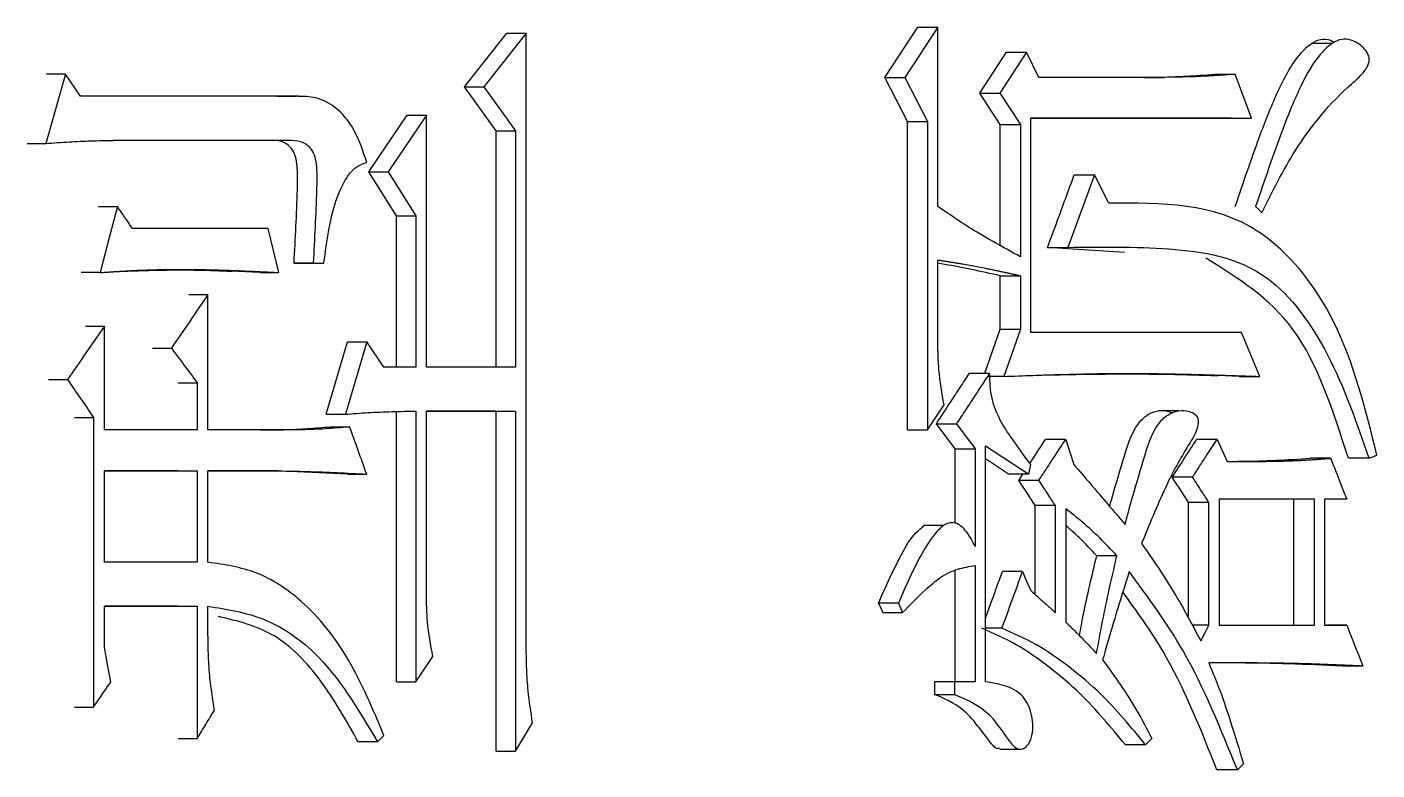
# Model space of a CAD drawing. Header units: millimetres. Extents: x 2371 to 4515, y 843 to 2359.
# Drawn here: x 3275.373 to 3280.012, y 1074.92 to 1077.473 of the extents above; entities that cross this region are included whole.
import ezdxf

# ---------------------------------------------------------------- set-up
doc = ezdxf.new("R2010")
doc.units = ezdxf.units.MM

msp = doc.modelspace()

# ---------------------------------------------------------------- linework, layer by layer
at = {"color": 7, "linetype": 'Continuous', "lineweight": 25}
for p, q in [((3276.8764, 1077.2675), (3277.0219, 1077.4513)), ((3277.0888, 1077.4513), (3276.9431, 1077.2675)), ((3277.0219, 1077.4513), (3277.0888, 1077.4513)), ((3277.0888, 1075.342), (3277.0888, 1077.4513)), ((3278.3209, 1077.2999), (3278.4346, 1077.473)), ((3278.5034, 1077.473), (3278.3895, 1077.2999)), ((3278.4346, 1077.473), (3278.5034, 1077.473)), ((3278.5034, 1076.8564), (3278.5034, 1077.473)), ((3279.8584, 1077.4164), (3279.7871, 1077.4163)), ((3278.6473, 1077.2458), (3278.7392, 1077.3865)), ((3278.8084, 1077.3865), (3278.7163, 1077.2458)), ((3278.7392, 1077.3865), (3278.8084, 1077.3865)), ((3278.8508, 1077.2999), (3278.8084, 1077.3865)), ((3275.505, 1077.3107), (3275.4379, 1077.0727)), ((3275.505, 1077.3107), (3275.4403, 1077.3107)), ((3275.5572, 1077.235), (3275.505, 1077.3107)), ((3279.4554, 1077.3107), (3279.5255, 1077.3107)), ((3279.5814, 1077.1593), (3279.5255, 1077.3107)), ((3276.8764, 1077.2675), (3276.9431, 1077.2675)), ((3276.9856, 1077.116), (3276.8764, 1077.2675)), ((3276.9431, 1077.2675), (3277.0524, 1077.116)), ((3278.3209, 1077.2999), (3278.3895, 1077.2999)), ((3278.3991, 1077.1485), (3278.3209, 1077.2999)), ((3278.3895, 1077.2999), (3278.4678, 1077.1485)), ((3279.2805, 1077.2999), (3278.8508, 1077.2999)), ((3279.2107, 1077.2999), (3279.2805, 1077.2999)), ((3276.298, 1077.235), (3275.5572, 1077.235)), ((3276.2321, 1077.235), (3276.298, 1077.235)), ((3276.3335, 1077.2344), (3276.3044, 1077.2344)), ((3278.6473, 1077.2458), (3278.7163, 1077.2458)), ((3278.718, 1077.1377), (3278.6473, 1077.2458)), ((3278.7163, 1077.2458), (3278.7871, 1077.1377)), ((3276.5477, 1076.9754), (3276.6794, 1077.1701)), ((3276.7459, 1077.1701), (3276.614, 1076.9754)), ((3276.6794, 1077.1701), (3276.7459, 1077.1701)), ((3276.7459, 1076.3047), (3276.7459, 1077.1701)), ((3278.3991, 1077.1485), (3278.4678, 1077.1485)), ((3278.3991, 1076.0884), (3278.3991, 1077.1485)), ((3278.718, 1077.1377), (3278.7871, 1077.1377)), ((3278.718, 1076.7219), (3278.718, 1077.1377)), ((3278.7871, 1077.1377), (3278.7871, 1076.6833)), ((3278.8225, 1077.1593), (3279.5814, 1077.1593)), ((3278.8225, 1076.4237), (3278.8225, 1077.1593)), ((3279.5112, 1077.1593), (3278.8225, 1077.1593)), ((3279.5112, 1077.1593), (3279.5814, 1077.1593)), ((3275.6688, 1077.0835), (3276.2833, 1077.0836)), ((3276.2174, 1077.0836), (3275.6688, 1077.0835)), ((3276.2175, 1077.0836), (3276.2834, 1077.0836)), ((3276.9856, 1077.116), (3277.0524, 1077.116)), ((3276.9856, 1076.3047), (3276.9856, 1077.116)), ((3277.0524, 1077.116), (3277.0524, 1076.3047)), ((3275.3733, 1077.0727), (3275.4379, 1077.0727)), ((3276.5477, 1076.9754), (3276.614, 1076.9754)), ((3276.6429, 1076.8239), (3276.5477, 1076.9754)), ((3276.614, 1076.9754), (3276.7093, 1076.8239)), ((3279.0414, 1076.9646), (3278.9497, 1076.7158)), ((3278.9719, 1076.9646), (3279.0414, 1076.9646)), ((3279.0907, 1076.8672), (3279.0414, 1076.9646)), ((3275.6187, 1076.8564), (3275.6837, 1076.8564)), ((3276.6429, 1076.8239), (3276.7093, 1076.8239)), ((3276.6429, 1076.3047), (3276.6429, 1076.8239)), ((3276.7093, 1076.8239), (3276.7093, 1076.3047)), ((3276.239, 1076.6292), (3276.2021, 1076.7807)), ((3279.1447, 1076.6978), (3278.8804, 1076.7158)), ((3278.8804, 1076.7158), (3278.9497, 1076.7158)), ((3276.3569, 1076.6617), (3276.291, 1076.6617)), ((3276.3277, 1076.6617), (3276.3937, 1076.6617)), ((3276.3569, 1076.6617), (3276.3937, 1076.6617)), ((3278.5034, 1076.3912), (3278.5034, 1076.6725)), ((3275.6242, 1076.6292), (3275.5593, 1076.6292)), ((3276.1732, 1076.6292), (3276.0737, 1076.6341)), ((3276.1732, 1076.6292), (3276.239, 1076.6292)), ((3278.718, 1076.6184), (3278.7871, 1076.6184)), ((3278.718, 1076.4345), (3278.718, 1076.6184)), ((3278.7871, 1076.6184), (3278.7871, 1076.4345)), ((3275.9298, 1076.5535), (3275.9952, 1076.5535)), ((3275.9952, 1076.0884), (3275.9952, 1076.5535)), ((3275.5741, 1076.4453), (3275.6391, 1076.4453)), ((3275.6391, 1076.0884), (3275.6391, 1076.4453)), ((3278.6653, 1076.2831), (3278.718, 1076.4345)), ((3278.718, 1076.4345), (3278.7871, 1076.4345)), ((3278.7871, 1076.4345), (3278.7305, 1076.2723)), ((3279.5465, 1076.4237), (3278.8225, 1076.4237)), ((3279.6093, 1076.2723), (3279.5465, 1076.4237)), ((3276.4011, 1076.1424), (3276.4745, 1076.3912)), ((3276.5407, 1076.3912), (3276.4672, 1076.1424)), ((3276.4745, 1076.3912), (3276.5407, 1076.3912)), ((3276.5994, 1076.3047), (3276.5407, 1076.3912)), ((3275.804, 1076.3696), (3275.8693, 1076.3696)), ((3276.7093, 1076.3047), (3276.5994, 1076.3047)), ((3277.0524, 1076.3047), (3276.7459, 1076.3047)), ((3275.4477, 1076.2614), (3275.5125, 1076.2614)), ((3275.8928, 1076.2506), (3275.9582, 1076.2506)), ((3275.9582, 1076.2506), (3275.9582, 1076.0884)), ((3278.6119, 1076.2831), (3278.6809, 1076.2831)), ((3278.7305, 1076.2723), (3278.6738, 1076.2723)), ((3279.5391, 1076.2723), (3279.4663, 1076.2751)), ((3279.5391, 1076.2723), (3279.6093, 1076.2723)), ((3276.6429, 1075.223), (3276.6429, 1076.1519)), ((3276.7093, 1076.1533), (3276.7093, 1075.223)), ((3276.7459, 1076.1533), (3277.0524, 1076.1533)), ((3276.7459, 1075.5259), (3276.7459, 1076.1533)), ((3276.9856, 1076.1533), (3276.7459, 1076.1533)), ((3276.9856, 1076.1533), (3277.0524, 1076.1533)), ((3276.9856, 1074.985), (3276.9856, 1076.1533)), ((3277.0524, 1076.1533), (3277.0524, 1074.985)), ((3278.4678, 1076.0884), (3278.5247, 1076.1749)), ((3279.3313, 1076.1545), (3279.2606, 1076.1545)), ((3275.537, 1076.1316), (3275.6019, 1076.1316)), ((3276.4011, 1076.1424), (3276.4672, 1076.1424)), ((3276.4158, 1076.0992), (3276.4819, 1076.0992)), ((3278.4985, 1076.11), (3278.5673, 1076.11)), ((3278.5623, 1076.0235), (3278.4985, 1076.11)), ((3278.5673, 1076.11), (3278.6312, 1076.0235)), ((3275.9582, 1076.0884), (3275.6391, 1076.0884)), ((3276.239, 1076.0884), (3275.9952, 1076.0884)), ((3276.1732, 1076.0884), (3276.239, 1076.0884)), ((3278.3991, 1076.0884), (3278.4678, 1076.0884)), ((3278.9426, 1076.0559), (3278.8733, 1076.0559)), ((3279.4626, 1076.0559), (3279.3926, 1076.0559)), ((3278.5623, 1076.0235), (3278.6312, 1076.0235)), ((3278.5623, 1075.7682), (3278.5623, 1076.0235)), ((3278.6312, 1076.0235), (3278.6312, 1075.6881)), ((3278.6667, 1076.0343), (3278.8155, 1075.9369)), ((3278.7463, 1075.9369), (3278.6667, 1075.9891)), ((3278.8155, 1075.9369), (3278.8225, 1075.9694)), ((3279.8529, 1075.991), (3279.7824, 1075.991)), ((3275.6391, 1075.634), (3275.6391, 1075.9477)), ((3275.6391, 1075.9477), (3275.9582, 1075.9477)), ((3275.8928, 1075.9477), (3275.6391, 1075.9477)), ((3275.8928, 1075.9477), (3275.9582, 1075.9477)), ((3275.9582, 1075.9477), (3275.9582, 1075.634)), ((3275.9952, 1075.9477), (3276.239, 1075.9477)), ((3275.9952, 1075.634), (3275.9952, 1075.9477)), ((3276.1732, 1075.9477), (3275.9952, 1075.9477)), ((3276.239, 1075.9477), (3276.1732, 1075.9477)), ((3276.4745, 1075.9369), (3276.5407, 1075.9369)), ((3278.8155, 1075.9369), (3278.7463, 1075.9369)), ((3278.7816, 1075.9153), (3278.7957, 1075.9369)), ((3278.8508, 1075.9153), (3278.7816, 1075.9153)), ((3279.3786, 1075.9261), (3279.3087, 1075.9261)), ((3278.9073, 1075.8288), (3278.8381, 1075.8288)), ((3278.8381, 1075.5228), (3278.8381, 1075.8288)), ((3278.9073, 1075.461), (3278.9073, 1075.8288)), ((3279.4346, 1075.8396), (3279.3647, 1075.8396)), ((3279.3647, 1075.4424), (3279.3647, 1075.8396)), ((3279.4346, 1075.4177), (3279.4346, 1075.8396)), ((3279.7973, 1075.8504), (3279.4696, 1075.8504)), ((3279.4696, 1075.8504), (3279.4696, 1075.4177)), ((3279.7269, 1075.4177), (3279.7269, 1075.8504)), ((3279.7973, 1075.4177), (3279.7973, 1075.8504)), ((3279.9084, 1075.8504), (3279.8321, 1075.8504)), ((3279.8321, 1075.8504), (3279.8321, 1075.4177)), ((3278.9426, 1075.8179), (3278.9426, 1075.4285)), ((3278.5229, 1075.7599), (3278.4542, 1075.7599)), ((3279.1188, 1075.6557), (3279.0493, 1075.6557)), ((3275.9582, 1075.634), (3275.6391, 1075.634)), ((3278.5623, 1075.223), (3278.5623, 1075.6055)), ((3278.6312, 1075.6232), (3278.6312, 1075.223)), ((3278.7942, 1075.6016), (3278.7251, 1075.6016)), ((3275.6391, 1075.4826), (3275.9582, 1075.4826)), ((3275.6391, 1075.342), (3275.6391, 1075.4826)), ((3275.8928, 1075.4826), (3275.6391, 1075.4826)), ((3275.8928, 1075.4826), (3275.9582, 1075.4826)), ((3275.9582, 1075.4826), (3275.9582, 1075.0283)), ((3275.9952, 1075.3852), (3275.9952, 1075.4826)), ((3278.3681, 1075.4934), (3278.2995, 1075.4934)), ((3278.2995, 1075.4934), (3278.3138, 1075.461)), ((3278.3138, 1075.461), (3278.3823, 1075.461)), ((3278.3681, 1075.4934), (3278.3823, 1075.461)), ((3279.4346, 1075.4177), (3279.3778, 1075.4177)), ((3279.4696, 1075.4177), (3279.7973, 1075.4177)), ((3279.4696, 1075.4177), (3279.7269, 1075.4177)), ((3279.7269, 1075.4177), (3279.7973, 1075.4177)), ((3279.8321, 1075.4177), (3279.9084, 1075.4177)), ((3279.8321, 1075.4177), (3279.8379, 1075.4177)), ((3279.9084, 1075.4177), (3279.8379, 1075.4177)), ((3276.7093, 1075.223), (3276.7678, 1075.3095)), ((3279.9639, 1075.2771), (3279.8933, 1075.2771)), ((3278.5602, 1075.223), (3278.4914, 1075.223)), ((3278.4914, 1075.223), (3278.4914, 1075.1797)), ((3278.5602, 1075.223), (3278.5602, 1075.1797)), ((3278.6312, 1075.223), (3278.5602, 1075.223)), ((3278.4914, 1075.1797), (3278.5602, 1075.1797)), ((3277.0524, 1074.985), (3277.1107, 1075.0824)), ((3276.5773, 1075.0174), (3276.5994, 1075.0391)), ((3275.8928, 1075.0283), (3275.9582, 1075.0283)), ((3276.5773, 1075.0174), (3276.5111, 1075.0174)), ((3278.7161, 1074.992), (3278.7856, 1074.992)), ((3279.2173, 1075.0066), (3279.2383, 1075.0283)), ((3279.5325, 1074.9201), (3279.5534, 1074.9418)), ((3279.5325, 1074.9201), (3279.4624, 1074.9201))]:
    msp.add_line(p, q, dxfattribs=at)
at = {"color": 7, "linetype": 'Continuous', "lineweight": 25, "flags": 128}
for points in [[(3278.4678, 1077.1485), (3278.4678, 1076.7281), (3278.4678, 1076.0884)], [(3275.6837, 1076.8564), (3275.6589, 1076.7618), (3275.6416, 1076.6955), (3275.6242, 1076.6292)], [(3279.5954, 1076.8564), (3279.6058, 1076.8456), (3279.6163, 1076.8348)], [(3275.6019, 1076.1316), (3275.6019, 1075.634), (3275.6019, 1075.1364)], [(3278.9426, 1076.0559), (3278.9568, 1076.0127), (3278.9709, 1075.9694)], [(3279.4626, 1076.0559), (3279.4801, 1076.0181), (3279.4976, 1075.9802)], [(3278.6667, 1075.223), (3278.6667, 1075.6286), (3278.6667, 1076.0343)], [(3279.9847, 1075.991), (3279.956, 1075.991), (3279.935, 1075.991), (3279.914, 1075.991)], [(3278.7942, 1075.6016), (3278.8084, 1075.5691), (3278.8225, 1075.5367)], [(3278.7234, 1075.4069), (3278.706, 1075.4069), (3278.6886, 1075.4069), (3278.6667, 1075.4069)], [(3279.4066, 1075.3636), (3279.4206, 1075.3907), (3279.4346, 1075.4177)], [(3275.6614, 1075.223), (3275.6502, 1075.2825), (3275.6391, 1075.342)], [(3276.6429, 1075.223), (3276.6595, 1075.223), (3276.6761, 1075.223), (3276.7093, 1075.223)], [(3275.537, 1075.1364), (3275.5531, 1075.1364), (3275.5694, 1075.1364), (3275.6019, 1075.1364)], [(3279.2173, 1075.0066), (3279.1918, 1075.0066), (3279.1697, 1075.0066), (3279.1476, 1075.0066)], [(3276.9856, 1074.985), (3277.0023, 1074.985), (3277.019, 1074.985), (3277.0524, 1074.985)]]:
    msp.add_lwpolyline(points, dxfattribs=at)
at = {"color": 7, "linetype": 'Continuous', "lineweight": 25}
for points, knots in [([(3279.5253, 1076.8564), (3279.5524, 1076.9367), (3279.5973, 1077.0693), (3279.6675, 1077.2484), (3279.7258, 1077.3603), (3279.7816, 1077.415), (3279.8174, 1077.4327), (3279.8468, 1077.4326), (3279.8615, 1077.4228), (3279.8656, 1077.42)], [0, 0, 0, 0, 0.3361485, 0.5545018, 0.7752187, 0.8508574, 0.9131508, 0.9759063, 1, 1, 1, 1]), ([(3279.6163, 1076.8347), (3279.6529, 1076.9077), (3279.7383, 1077.0779), (3279.8684, 1077.2321), (3279.9634, 1077.31), (3279.9815, 1077.3401), (3279.9857, 1077.3522), (3279.9862, 1077.3639), (3279.9837, 1077.3754), (3279.9757, 1077.3912), (3279.9555, 1077.4126), (3279.9257, 1077.4297), (3279.8903, 1077.4331), (3279.8507, 1077.4153), (3279.7969, 1077.3603), (3279.7315, 1077.2368), (3279.6644, 1077.0604), (3279.6184, 1076.9245), (3279.5954, 1076.8564)], [0, 0, 0, 0, 0.163054, 0.3801016, 0.4338943, 0.4429487, 0.4520876, 0.4580059, 0.4639132, 0.4738466, 0.4929621, 0.5283931, 0.555625, 0.5828501, 0.6338445, 0.7244784, 0.8619279, 1, 1, 1, 1]), ([(3279.2107, 1077.2999), (3279.2351, 1077.3002), (3279.2838, 1077.3008), (3279.3654, 1077.3041), (3279.4225, 1077.3083), (3279.4554, 1077.3107)], [0, 0, 0, 0, 0.297859, 0.595729, 1, 1, 1, 1]), ([(3279.5255, 1077.3107), (3279.5013, 1077.3089), (3279.4528, 1077.3052), (3279.3711, 1077.3012), (3279.3136, 1077.3004), (3279.2805, 1077.2999)], [0, 0, 0, 0, 0.29749, 0.594994, 1, 1, 1, 1]), ([(3276.5407, 1077.0078), (3276.5281, 1077.046), (3276.5033, 1077.121), (3276.4392, 1077.1989), (3276.3667, 1077.2343), (3276.3208, 1077.2348), (3276.298, 1077.235)], [0, 0, 0, 0, 0.2915358, 0.5725288, 0.7872386, 1, 1, 1, 1]), ([(3275.4379, 1077.0727), (3275.4648, 1077.0748), (3275.5167, 1077.0788), (3275.5937, 1077.082), (3275.6438, 1077.083), (3275.6688, 1077.0835)], [0, 0, 0, 0, 0.349385, 0.674644, 1, 1, 1, 1]), ([(3276.291, 1076.6617), (3276.2954, 1076.7458), (3276.301, 1076.8517), (3276.304, 1076.9775), (3276.2974, 1077.0422), (3276.2592, 1077.081), (3276.2312, 1077.0827), (3276.2174, 1077.0836)], [0, 0, 0, 0, 0.512304, 0.645208, 0.775979, 0.889287, 1, 1, 1, 1]), ([(3276.2833, 1077.0836), (3276.2971, 1077.0827), (3276.3251, 1077.081), (3276.3633, 1077.0422), (3276.37, 1076.9775), (3276.3669, 1076.8517), (3276.3613, 1076.7458), (3276.3569, 1076.6617)], [0, 0, 0, 0, 0.110827, 0.224198, 0.354947, 0.487818, 1, 1, 1, 1]), ([(3276.3937, 1076.6617), (3276.3987, 1076.7001), (3276.4095, 1076.7834), (3276.4352, 1076.8862), (3276.4708, 1076.9566), (3276.5031, 1076.995), (3276.528, 1077.0035), (3276.5407, 1077.0078)], [0, 0, 0, 0, 0.277213, 0.601616, 0.758833, 0.878188, 1, 1, 1, 1]), ([(3278.8804, 1076.7158), (3278.8914, 1076.7458), (3278.9122, 1076.8022), (3278.9427, 1076.8852), (3278.9622, 1076.9381), (3278.9719, 1076.9646)], [0, 0, 0, 0, 0.361499, 0.68075, 1, 1, 1, 1]), ([(3275.7357, 1076.7807), (3275.727, 1076.7933), (3275.7097, 1076.8185), (3275.6924, 1076.8438), (3275.6837, 1076.8564)], [0, 0, 0, 0, 0.499998, 1, 1, 1, 1]), ([(3278.7871, 1076.6833), (3278.756, 1076.7006), (3278.7209, 1076.72), (3278.6704, 1076.7487), (3278.6059, 1076.7857), (3278.5471, 1076.8263), (3278.5034, 1076.8564)], [0, 0, 0, 0, 0.3251759, 0.3658228, 0.5284142, 1, 1, 1, 1]), ([(3280.0124, 1076.0018), (3279.9726, 1076.1612), (3279.8949, 1076.4717), (3279.5696, 1076.8716), (3279.2711, 1076.8689), (3279.0907, 1076.8672)], [0, 0, 0, 0, 0.294377, 0.573566, 1, 1, 1, 1]), ([(3276.2021, 1076.7807), (3276.1328, 1076.7807), (3275.9777, 1076.7807), (3275.8219, 1076.7807), (3275.7357, 1076.7807)], [0, 0, 0, 0, 0.447226, 1, 1, 1, 1]), ([(3278.9497, 1076.7158), (3279.0649, 1076.7174), (3279.295, 1076.7205), (3279.6311, 1076.6686), (3279.8592, 1076.3533), (3279.9423, 1076.1134), (3279.9847, 1075.991)], [0, 0, 0, 0, 0.273656, 0.546764, 0.768873, 1, 1, 1, 1]), ([(3276.291, 1076.6617), (3276.2978, 1076.6617), (3276.3101, 1076.6617), (3276.3223, 1076.6617), (3276.3277, 1076.6617)], [0, 0, 0, 0, 0.56, 1, 1, 1, 1]), ([(3278.5034, 1076.6725), (3278.5055, 1076.6722), (3278.5096, 1076.6715), (3278.5148, 1076.6707), (3278.5201, 1076.6699), (3278.5242, 1076.6692), (3278.5284, 1076.6686), (3278.5326, 1076.6679), (3278.5368, 1076.6672), (3278.542, 1076.6664), (3278.5461, 1076.6657), (3278.5514, 1076.6649), (3278.5566, 1076.6641), (3278.5628, 1076.663), (3278.5691, 1076.662), (3278.5753, 1076.661), (3278.5816, 1076.6599), (3278.5941, 1076.6578), (3278.6211, 1076.653), (3278.6481, 1076.6479), (3278.6689, 1076.6437), (3278.6772, 1076.642), (3278.6855, 1076.6403), (3278.6958, 1076.6382), (3278.7041, 1076.6364), (3278.7124, 1076.6347), (3278.7186, 1076.6334), (3278.7238, 1076.6322), (3278.7289, 1076.6311), (3278.7331, 1076.6302), (3278.7372, 1076.6293), (3278.7413, 1076.6285), (3278.7455, 1076.6276), (3278.7506, 1076.6264), (3278.7548, 1076.6255), (3278.7599, 1076.6244), (3278.7641, 1076.6235), (3278.7682, 1076.6226), (3278.7723, 1076.6217), (3278.7765, 1076.6208), (3278.7818, 1076.6196), (3278.785, 1076.6189), (3278.7871, 1076.6184)], [0, 0, 0, 0, 0.021952, 0.043903, 0.054879, 0.07683, 0.087806, 0.098782, 0.120733, 0.131709, 0.15366, 0.164636, 0.186587, 0.208539, 0.23049, 0.252442, 0.274393, 0.296345, 0.384151, 0.559767, 0.581718, 0.60367, 0.647573, 0.669524, 0.713427, 0.735378, 0.75733, 0.779281, 0.790257, 0.812208, 0.823184, 0.83416, 0.856111, 0.867087, 0.889038, 0.900014, 0.921966, 0.932941, 0.943917, 0.965868, 0.976844, 1, 1, 1, 1]), ([(3278.718, 1076.6184), (3278.685, 1076.6257), (3278.6214, 1076.6397), (3278.5498, 1076.6535), (3278.5112, 1076.6598), (3278.5034, 1076.6611)], [0, 0, 0, 0, 0.463687, 0.891018, 1, 1, 1, 1]), ([(3279.914, 1075.991), (3279.8616, 1076.1543), (3279.7599, 1076.4711), (3279.5337, 1076.611), (3279.424, 1076.6787)], [0, 0, 0, 0, 0.515406, 1, 1, 1, 1]), ([(3275.6242, 1076.6292), (3275.6266, 1076.6294), (3275.6313, 1076.6297), (3275.6385, 1076.6302), (3275.6457, 1076.6306), (3275.6528, 1076.6311), (3275.66, 1076.6316), (3275.6672, 1076.632), (3275.6743, 1076.6325), (3275.6803, 1076.6329), (3275.6862, 1076.6333), (3275.6922, 1076.6336), (3275.7017, 1076.6342), (3275.7113, 1076.6348), (3275.7232, 1076.6354), (3275.7351, 1076.6361), (3275.7494, 1076.6368), (3275.7781, 1076.6381), (3275.8401, 1076.6402), (3275.9163, 1076.6406), (3275.9829, 1076.6394), (3276.0162, 1076.6386), (3276.0399, 1076.6379), (3276.0589, 1076.6373), (3276.0827, 1076.6365), (3276.1016, 1076.6357), (3276.1206, 1076.6348), (3276.1348, 1076.6341), (3276.1491, 1076.6335), (3276.1633, 1076.6328), (3276.1751, 1076.6323), (3276.1846, 1076.6319), (3276.1917, 1076.6316), (3276.1988, 1076.6312), (3276.2059, 1076.6309), (3276.213, 1076.6306), (3276.2202, 1076.6302), (3276.2261, 1076.6299), (3276.2324, 1076.6296), (3276.2363, 1076.6294), (3276.239, 1076.6292)], [0, 0, 0, 0, 0.011607, 0.023213, 0.034819, 0.046426, 0.058032, 0.069639, 0.081245, 0.092852, 0.098655, 0.110262, 0.121868, 0.145081, 0.156687, 0.1799, 0.203113, 0.226326, 0.31918, 0.504901, 0.597754, 0.64418, 0.667393, 0.713819, 0.737032, 0.783458, 0.806671, 0.829884, 0.853097, 0.87631, 0.899523, 0.911129, 0.922736, 0.934342, 0.945949, 0.957555, 0.969162, 0.980768, 0.986572, 1, 1, 1, 1]), ([(3275.6908, 1076.6333), (3275.6908, 1076.6333), (3275.6907, 1076.6333), (3275.6913, 1076.6333), (3275.7097, 1076.634), (3275.781, 1076.6368), (3275.8503, 1076.6381), (3275.8929, 1076.6384), (3275.9081, 1076.6384), (3275.9106, 1076.6384), (3275.9098, 1076.6384), (3275.9351, 1076.6382), (3275.989, 1076.6375), (3276.0375, 1076.6356), (3276.0767, 1076.634)], [0, 0, 0, 0, 0.0005302, 0.0045089, 0.0140623, 0.2259043, 0.4170896, 0.5139281, 0.5242527, 0.5327033, 0.5574379, 0.6257596, 0.6972067, 1, 1, 1, 1]), ([(3275.9952, 1076.5535), (3275.9743, 1076.5229), (3275.9323, 1076.4616), (3275.8903, 1076.4003), (3275.8693, 1076.3696)], [0, 0, 0, 0, 0.5, 1, 1, 1, 1]), ([(3275.6391, 1076.4453), (3275.618, 1076.4147), (3275.5758, 1076.3534), (3275.5336, 1076.2921), (3275.5125, 1076.2614)], [0, 0, 0, 0, 0.5, 1, 1, 1, 1]), ([(3278.5247, 1076.1749), (3278.5176, 1076.2147), (3278.505, 1076.2858), (3278.5039, 1076.359), (3278.5034, 1076.3912)], [0, 0, 0, 0, 0.558835, 1, 1, 1, 1]), ([(3275.8693, 1076.3696), (3275.8841, 1076.3498), (3275.9138, 1076.3101), (3275.9434, 1076.2705), (3275.9582, 1076.2506)], [0, 0, 0, 0, 0.499998, 1, 1, 1, 1]), ([(3275.5125, 1076.2614), (3275.5274, 1076.2398), (3275.5572, 1076.1965), (3275.587, 1076.1533), (3275.6019, 1076.1316)], [0, 0, 0, 0, 0.499998, 1, 1, 1, 1]), ([(3278.4985, 1076.11), (3278.5149, 1076.135), (3278.542, 1076.1763), (3278.5798, 1076.234), (3278.6012, 1076.2667), (3278.6119, 1076.2831)], [0, 0, 0, 0, 0.432882, 0.716441, 1, 1, 1, 1]), ([(3278.6809, 1076.2831), (3278.6645, 1076.2581), (3278.6374, 1076.2168), (3278.5996, 1076.1591), (3278.5781, 1076.1264), (3278.5673, 1076.11)], [0, 0, 0, 0, 0.432629, 0.716314, 1, 1, 1, 1]), ([(3278.8225, 1075.9694), (3278.8006, 1075.9993), (3278.7644, 1076.0487), (3278.716, 1076.1206), (3278.6848, 1076.1964), (3278.6822, 1076.254), (3278.6809, 1076.2831)], [0, 0, 0, 0, 0.334385, 0.552202, 0.773272, 1, 1, 1, 1]), ([(3278.7305, 1076.2723), (3278.7967, 1076.2749), (3278.9292, 1076.28), (3279.0777, 1076.2829), (3279.1621, 1076.2827), (3279.1826, 1076.2826), (3279.1888, 1076.2826), (3279.195, 1076.2826), (3279.2011, 1076.2825), (3279.2073, 1076.2825), (3279.2155, 1076.2824), (3279.2238, 1076.2823), (3279.232, 1076.2822), (3279.2381, 1076.2822), (3279.2443, 1076.2821), (3279.2505, 1076.282), (3279.2566, 1076.2819), (3279.2628, 1076.2818), (3279.271, 1076.2817), (3279.2792, 1076.2816), (3279.2874, 1076.2814), (3279.2936, 1076.2813), (3279.2998, 1076.2812), (3279.3059, 1076.2811), (3279.3121, 1076.281), (3279.3182, 1076.2808), (3279.3244, 1076.2807), (3279.3305, 1076.2806), (3279.3387, 1076.2804), (3279.3469, 1076.2802), (3279.3551, 1076.28), (3279.3613, 1076.2799), (3279.3674, 1076.2797), (3279.3736, 1076.2796), (3279.3797, 1076.2794), (3279.3859, 1076.2793), (3279.3941, 1076.279), (3279.4023, 1076.2788), (3279.4105, 1076.2786), (3279.4166, 1076.2784), (3279.4228, 1076.2782), (3279.4289, 1076.2781), (3279.435, 1076.2779), (3279.4412, 1076.2777), (3279.4473, 1076.2775), (3279.4535, 1076.2774), (3279.4616, 1076.2771), (3279.4698, 1076.2769), (3279.478, 1076.2766), (3279.4841, 1076.2764), (3279.4903, 1076.2762), (3279.4964, 1076.276), (3279.5026, 1076.2758), (3279.5087, 1076.2756), (3279.5169, 1076.2754), (3279.525, 1076.2751), (3279.5332, 1076.2748), (3279.5393, 1076.2746), (3279.5455, 1076.2744), (3279.5516, 1076.2742), (3279.5577, 1076.274), (3279.5639, 1076.2738), (3279.57, 1076.2736), (3279.5781, 1076.2733), (3279.5863, 1076.2731), (3279.5945, 1076.2728), (3279.6015, 1076.2725), (3279.6064, 1076.2724), (3279.6093, 1076.2723)], [0, 0, 0, 0, 0.22469, 0.449389, 0.505561, 0.512583, 0.519604, 0.526626, 0.533648, 0.540669, 0.547691, 0.561734, 0.568755, 0.575777, 0.582798, 0.58982, 0.596841, 0.603863, 0.610884, 0.624928, 0.631949, 0.638971, 0.645992, 0.653014, 0.660035, 0.667057, 0.674078, 0.6811, 0.688121, 0.702165, 0.709186, 0.716208, 0.723229, 0.730251, 0.737272, 0.744294, 0.751315, 0.765358, 0.77238, 0.779401, 0.786423, 0.793445, 0.800466, 0.807488, 0.814509, 0.821531, 0.828552, 0.842595, 0.849617, 0.856638, 0.86366, 0.870682, 0.877703, 0.884725, 0.891746, 0.905789, 0.912811, 0.919832, 0.926854, 0.933875, 0.940897, 0.947918, 0.95494, 0.961962, 0.976005, 0.983026, 0.990048, 1, 1, 1, 1]), ([(3278.8194, 1076.2757), (3278.8327, 1076.2761), (3278.9091, 1076.2785), (3279.1247, 1076.2823), (3279.3096, 1076.2796), (3279.4111, 1076.277), (3279.451, 1076.2758), (3279.4662, 1076.2753), (3279.4663, 1076.2753), (3279.4664, 1076.2753)], [0, 0, 0, 0, 0.091246, 0.521297, 0.77416, 0.895412, 0.961125, 0.976415, 1, 1, 1, 1]), ([(3276.4672, 1076.1424), (3276.4931, 1076.1445), (3276.5464, 1076.1486), (3276.6271, 1076.1518), (3276.6819, 1076.1528), (3276.7093, 1076.1533)], [0, 0, 0, 0, 0.320446, 0.660167, 1, 1, 1, 1]), ([(3279.0939, 1075.8258), (3279.0958, 1075.833), (3279.1098, 1075.8857), (3279.1398, 1075.9802), (3279.1713, 1076.0924), (3279.2223, 1076.1422), (3279.2593, 1076.1567), (3279.2898, 1076.1566), (3279.3053, 1076.1482), (3279.3093, 1076.146)], [0, 0, 0, 0, 0.046643, 0.342403, 0.639171, 0.748921, 0.858405, 0.963449, 1, 1, 1, 1]), ([(3279.1469, 1075.7639), (3279.1542, 1075.7918), (3279.1735, 1075.8655), (3279.2093, 1075.9805), (3279.2412, 1076.0929), (3279.2924, 1076.1423), (3279.3298, 1076.1574), (3279.3625, 1076.1547), (3279.3841, 1076.146), (3279.3934, 1076.1356), (3279.3968, 1076.1277), (3279.3982, 1076.1174), (3279.3965, 1076.1003), (3279.3877, 1076.0733), (3279.3479, 1076.0108), (3279.2816, 1075.892), (3279.2336, 1075.7702), (3279.2043, 1075.7016), (3279.2032, 1075.699)], [0, 0, 0, 0, 0.080829, 0.213073, 0.345773, 0.395058, 0.444233, 0.491132, 0.518332, 0.527917, 0.53551, 0.543103, 0.555865, 0.581938, 0.622671, 0.782526, 0.991638, 1, 1, 1, 1]), ([(3276.1732, 1076.0884), (3276.201, 1076.0885), (3276.2554, 1076.0888), (3276.3362, 1076.0929), (3276.3893, 1076.0971), (3276.4158, 1076.0992)], [0, 0, 0, 0, 0.342239, 0.67104, 1, 1, 1, 1]), ([(3276.4819, 1076.0992), (3276.4543, 1076.0966), (3276.4002, 1076.0914), (3276.3191, 1076.0889), (3276.2657, 1076.0885), (3276.239, 1076.0884)], [0, 0, 0, 0, 0.341779, 0.670798, 1, 1, 1, 1]), ([(3276.5407, 1075.9369), (3276.5309, 1075.964), (3276.5113, 1076.0181), (3276.4917, 1076.0721), (3276.4819, 1076.0992)], [0, 0, 0, 0, 0.499999, 1, 1, 1, 1]), ([(3278.8196, 1075.9735), (3278.8222, 1075.9775), (3278.8402, 1076.005), (3278.8581, 1076.0325), (3278.8733, 1076.0559)], [0, 0, 0, 0, 0.147167, 1, 1, 1, 1]), ([(3278.8508, 1075.9153), (3278.859, 1075.9278), (3278.8753, 1075.9527), (3278.9059, 1075.9996), (3278.9283, 1076.034), (3278.9426, 1076.0559)], [0, 0, 0, 0, 0.2662424, 0.5324848, 1, 1, 1, 1]), ([(3279.3087, 1075.9261), (3279.3227, 1075.9478), (3279.3507, 1075.991), (3279.3786, 1076.0343), (3279.3926, 1076.0559)], [0, 0, 0, 0, 0.4999997, 1, 1, 1, 1]), ([(3279.3786, 1075.9261), (3279.3867, 1075.9386), (3279.4028, 1075.9636), (3279.4308, 1076.0068), (3279.4508, 1076.0376), (3279.4626, 1076.0559)], [0, 0, 0, 0, 0.288429, 0.576858, 1, 1, 1, 1]), ([(3278.9709, 1075.9694), (3278.9898, 1075.9474), (3279.0286, 1075.9021), (3279.0873, 1075.8336), (3279.1271, 1075.7871), (3279.1469, 1075.7639)], [0, 0, 0, 0, 0.321741, 0.660871, 1, 1, 1, 1]), ([(3279.4974, 1075.9805), (3279.5136, 1075.9806), (3279.5694, 1075.9806), (3279.6644, 1075.9839), (3279.7431, 1075.9886), (3279.7824, 1075.991)], [0, 0, 0, 0, 0.170166, 0.585003, 1, 1, 1, 1]), ([(3279.4976, 1075.9802), (3279.5371, 1075.9801), (3279.5791, 1075.9801), (3279.6235, 1075.9805), (3279.6309, 1075.9806), (3279.6383, 1075.9807), (3279.6457, 1075.9808), (3279.6518, 1075.9809), (3279.658, 1075.981), (3279.6629, 1075.9811), (3279.6691, 1075.9812), (3279.6752, 1075.9814), (3279.6851, 1075.9816), (3279.6949, 1075.9819), (3279.7048, 1075.9822), (3279.7122, 1075.9825), (3279.7196, 1075.9827), (3279.7294, 1075.9831), (3279.738, 1075.9835), (3279.7466, 1075.9839), (3279.7515, 1075.9841), (3279.7577, 1075.9845), (3279.7638, 1075.9848), (3279.7737, 1075.9854), (3279.7835, 1075.986), (3279.7958, 1075.9868), (3279.8056, 1075.9875), (3279.8179, 1075.9884), (3279.8277, 1075.9891), (3279.8402, 1075.99), (3279.8478, 1075.9906), (3279.8529, 1075.991)], [0, 0, 0, 0, 0.332695, 0.353489, 0.374282, 0.395075, 0.415869, 0.436662, 0.447059, 0.467852, 0.478249, 0.499042, 0.519836, 0.561423, 0.582216, 0.603009, 0.623803, 0.644596, 0.686183, 0.69658, 0.717373, 0.72777, 0.748563, 0.769356, 0.810943, 0.831737, 0.873323, 0.894117, 0.935704, 0.956497, 1, 1, 1, 1]), ([(3279.8529, 1075.991), (3279.8587, 1075.9763), (3279.8709, 1075.9455), (3279.8894, 1075.8987), (3279.9021, 1075.8665), (3279.9084, 1075.8504)], [0, 0, 0, 0, 0.3137275, 0.6568637, 1, 1, 1, 1]), ([(3279.9847, 1075.991), (3279.9893, 1075.9928), (3279.9986, 1075.9964), (3280.0078, 1076), (3280.0124, 1076.0018)], [0, 0, 0, 0, 0.499988, 1, 1, 1, 1]), ([(3276.4745, 1075.9369), (3276.4422, 1075.9385), (3276.376, 1075.9418), (3276.2756, 1075.9463), (3276.2074, 1075.9473), (3276.1732, 1075.9477)], [0, 0, 0, 0, 0.321994, 0.660963, 1, 1, 1, 1]), ([(3276.239, 1075.9477), (3276.2714, 1075.9473), (3276.338, 1075.9464), (3276.4386, 1075.9419), (3276.5066, 1075.9386), (3276.5407, 1075.9369)], [0, 0, 0, 0, 0.321579, 0.660777, 1, 1, 1, 1]), ([(3278.8381, 1075.8288), (3278.8287, 1075.8432), (3278.8099, 1075.872), (3278.791, 1075.9009), (3278.7816, 1075.9153)], [0, 0, 0, 0, 0.500002, 1, 1, 1, 1]), ([(3278.9073, 1075.8288), (3278.8992, 1075.8412), (3278.8857, 1075.8619), (3278.8669, 1075.8908), (3278.8562, 1075.9071), (3278.8508, 1075.9153)], [0, 0, 0, 0, 0.4326487, 0.7163239, 1, 1, 1, 1]), ([(3279.3647, 1075.8396), (3279.3553, 1075.854), (3279.3367, 1075.8829), (3279.3181, 1075.9117), (3279.3087, 1075.9261)], [0, 0, 0, 0, 0.500002, 1, 1, 1, 1]), ([(3279.4346, 1075.8396), (3279.4265, 1075.8521), (3279.4132, 1075.8727), (3279.3945, 1075.9016), (3279.3839, 1075.9179), (3279.3786, 1075.9261)], [0, 0, 0, 0, 0.432649, 0.716324, 1, 1, 1, 1]), ([(3279.1188, 1075.6557), (3279.0993, 1075.6765), (3279.0615, 1075.7168), (3279.0025, 1075.7707), (3278.9626, 1075.8022), (3278.9426, 1075.8179)], [0, 0, 0, 0, 0.349925, 0.674457, 1, 1, 1, 1]), ([(3278.2995, 1075.4934), (3278.3244, 1075.5501), (3278.3622, 1075.6359), (3278.4157, 1075.7271), (3278.4461, 1075.7519), (3278.4551, 1075.7592)], [0, 0, 0, 0, 0.578164, 0.875853, 1, 1, 1, 1]), ([(3278.6312, 1075.6881), (3278.6223, 1075.7055), (3278.6047, 1075.7396), (3278.5675, 1075.7741), (3278.5265, 1075.7669), (3278.4867, 1075.7265), (3278.4301, 1075.6377), (3278.3928, 1075.5508), (3278.3681, 1075.4934)], [0, 0, 0, 0, 0.121784, 0.238894, 0.329996, 0.425945, 0.621085, 1, 1, 1, 1]), ([(3279.0493, 1075.6557), (3279.0298, 1075.6767), (3278.9953, 1075.7138), (3278.9586, 1075.7465), (3278.9426, 1075.7607)], [0, 0, 0, 0, 0.56596, 1, 1, 1, 1]), ([(3279.2032, 1075.699), (3279.2421, 1075.6427), (3279.298, 1075.5618), (3279.363, 1075.4465), (3279.3921, 1075.3913), (3279.4066, 1075.3636)], [0, 0, 0, 0, 0.532376, 0.766064, 1, 1, 1, 1]), ([(3278.9901, 1075.3815), (3278.9943, 1075.4054), (3279.0045, 1075.4637), (3279.0253, 1075.5547), (3279.0413, 1075.622), (3279.0493, 1075.6557)], [0, 0, 0, 0, 0.256892, 0.628328, 1, 1, 1, 1]), ([(3279.0484, 1075.3204), (3279.0624, 1075.3944), (3279.0836, 1075.5071), (3279.1098, 1075.6177), (3279.1188, 1075.6557)], [0, 0, 0, 0, 0.6569803, 1, 1, 1, 1]), ([(3276.5994, 1075.0391), (3276.5623, 1075.1281), (3276.4891, 1075.3038), (3276.336, 1075.4969), (3276.165, 1075.6093), (3276.0516, 1075.6258), (3275.9952, 1075.634)], [0, 0, 0, 0, 0.289657, 0.571456, 0.787204, 1, 1, 1, 1]), ([(3278.3823, 1075.461), (3278.4081, 1075.4875), (3278.4505, 1075.531), (3278.5124, 1075.5855), (3278.5711, 1075.6124), (3278.6112, 1075.6196), (3278.6312, 1075.6232)], [0, 0, 0, 0, 0.3446396, 0.5657566, 0.7835326, 1, 1, 1, 1]), ([(3278.6667, 1075.4408), (3278.6744, 1075.4619), (3278.6939, 1075.5155), (3278.7133, 1075.5691), (3278.7251, 1075.6016)], [0, 0, 0, 0, 0.3946343, 1, 1, 1, 1]), ([(3278.7234, 1075.4069), (3278.7352, 1075.4393), (3278.7588, 1075.5042), (3278.7824, 1075.5691), (3278.7942, 1075.6016)], [0, 0, 0, 0, 0.4999996, 1, 1, 1, 1]), ([(3279.161, 1075.6016), (3279.1509, 1075.5695), (3279.1299, 1075.5033), (3279.0993, 1075.4024), (3279.0795, 1075.3333), (3279.0696, 1075.2987)], [0, 0, 0, 0, 0.320379, 0.660141, 1, 1, 1, 1]), ([(3279.5325, 1074.9201), (3279.4752, 1075.0618), (3279.3738, 1075.3131), (3279.2256, 1075.514), (3279.161, 1075.6016)], [0, 0, 0, 0, 0.5642098, 1, 1, 1, 1]), ([(3276.7678, 1075.3095), (3276.7605, 1075.3493), (3276.7475, 1075.4204), (3276.7464, 1075.4936), (3276.7459, 1075.5259)], [0, 0, 0, 0, 0.5588348, 1, 1, 1, 1]), ([(3278.8225, 1075.5367), (3278.8327, 1075.5276), (3278.852, 1075.5104), (3278.8803, 1075.4852), (3278.8983, 1075.469), (3278.9073, 1075.461)], [0, 0, 0, 0, 0.361282, 0.680641, 1, 1, 1, 1]), ([(3279.4624, 1074.9201), (3279.4059, 1075.0625), (3279.3169, 1075.2866), (3279.1865, 1075.4661), (3279.139, 1075.5315)], [0, 0, 0, 0, 0.635566, 1, 1, 1, 1]), ([(3275.9952, 1075.4826), (3276.0595, 1075.4726), (3276.189, 1075.4524), (3276.4047, 1075.3087), (3276.5114, 1075.1287), (3276.5773, 1075.0174)], [0, 0, 0, 0, 0.2734639, 0.5510094, 1, 1, 1, 1]), ([(3276.5111, 1075.0174), (3276.4707, 1075.0894), (3276.3908, 1075.2315), (3276.2289, 1075.4006), (3276.0971, 1075.4317), (3276.0314, 1075.4472)], [0, 0, 0, 0, 0.339729, 0.670692, 1, 1, 1, 1]), ([(3279.1476, 1075.0066), (3279.0978, 1075.0672), (3279.0161, 1075.1664), (3278.887, 1075.2744), (3278.7745, 1075.3547), (3278.6943, 1075.3895), (3278.6544, 1075.4069)], [0, 0, 0, 0, 0.34442, 0.564747, 0.783429, 1, 1, 1, 1]), ([(3279.2173, 1075.0066), (3279.1674, 1075.0672), (3279.0856, 1075.1664), (3278.9563, 1075.2744), (3278.8437, 1075.3547), (3278.7634, 1075.3895), (3278.7234, 1075.4069)], [0, 0, 0, 0, 0.34436, 0.564684, 0.783385, 1, 1, 1, 1]), ([(3278.9426, 1075.4285), (3278.9527, 1075.4187), (3278.9729, 1075.3991), (3279.0084, 1075.3634), (3279.0333, 1075.3367), (3279.0484, 1075.3204)], [0, 0, 0, 0, 0.280921, 0.561854, 1, 1, 1, 1]), ([(3279.9084, 1075.4177), (3279.9142, 1075.403), (3279.9264, 1075.3722), (3279.9449, 1075.3253), (3279.9576, 1075.2932), (3279.9639, 1075.2771)], [0, 0, 0, 0, 0.313727, 0.656864, 1, 1, 1, 1]), ([(3276.0174, 1075.1256), (3276.0117, 1075.162), (3276.002, 1075.2229), (3275.9962, 1075.31), (3275.9956, 1075.3601), (3275.9952, 1075.3852)], [0, 0, 0, 0, 0.425426, 0.712082, 1, 1, 1, 1]), ([(3277.1107, 1075.0824), (3277.105, 1075.1187), (3277.0955, 1075.1796), (3277.0898, 1075.2667), (3277.0891, 1075.3168), (3277.0888, 1075.342)], [0, 0, 0, 0, 0.425369, 0.712054, 1, 1, 1, 1]), ([(3279.0696, 1075.2987), (3279.0901, 1075.2701), (3279.1308, 1075.2136), (3279.1888, 1075.1252), (3279.2218, 1075.0607), (3279.2383, 1075.0283)], [0, 0, 0, 0, 0.3384511, 0.6681197, 1, 1, 1, 1]), ([(3279.9639, 1075.2771), (3279.9563, 1075.2774), (3279.941, 1075.2781), (3279.9218, 1075.279), (3279.9065, 1075.2796), (3279.895, 1075.2801), (3279.8854, 1075.2805), (3279.8759, 1075.2809), (3279.8624, 1075.2815), (3279.8433, 1075.2822), (3279.8241, 1075.283), (3279.8049, 1075.2837), (3279.7896, 1075.2842), (3279.7704, 1075.2848), (3279.755, 1075.2852), (3279.7358, 1075.2858), (3279.7204, 1075.2861), (3279.7051, 1075.2864), (3279.6897, 1075.2867), (3279.6743, 1075.287), (3279.6551, 1075.2873), (3279.6416, 1075.2874), (3279.6281, 1075.2875), (3279.6204, 1075.2876), (3279.6108, 1075.2877), (3279.6031, 1075.2877), (3279.5954, 1075.2878), (3279.5877, 1075.2878), (3279.58, 1075.2879), (3279.5703, 1075.2879), (3279.5626, 1075.2879), (3279.553, 1075.288), (3279.5453, 1075.288), (3279.5356, 1075.288), (3279.5279, 1075.288), (3279.5202, 1075.288), (3279.5125, 1075.288), (3279.5048, 1075.288), (3279.4951, 1075.288), (3279.4874, 1075.288), (3279.4777, 1075.288), (3279.471, 1075.288), (3279.4652, 1075.288), (3279.4613, 1075.288), (3279.4575, 1075.2879), (3279.4526, 1075.2879), (3279.4488, 1075.2879), (3279.4442, 1075.2879), (3279.4398, 1075.2879), (3279.4363, 1075.2879), (3279.4346, 1075.2879)], [0, 0, 0, 0, 0.043584, 0.087168, 0.10896, 0.130753, 0.152545, 0.163441, 0.185233, 0.228817, 0.272401, 0.294193, 0.337777, 0.35957, 0.403154, 0.424946, 0.46853, 0.490322, 0.512114, 0.555699, 0.577491, 0.621075, 0.631971, 0.653763, 0.664659, 0.686451, 0.697347, 0.708243, 0.730035, 0.740931, 0.762723, 0.773619, 0.795412, 0.806308, 0.8281, 0.838996, 0.849892, 0.871684, 0.88258, 0.904372, 0.915268, 0.93706, 0.942508, 0.947956, 0.958852, 0.9643, 0.975196, 0.980644, 0.990322, 1, 1, 1, 1]), ([(3279.4346, 1075.2879), (3279.4481, 1075.2549), (3279.4752, 1075.189), (3279.5141, 1075.0729), (3279.539, 1074.9898), (3279.5534, 1074.9418)], [0, 0, 0, 0, 0.296607, 0.593255, 1, 1, 1, 1]), ([(3279.8933, 1075.2771), (3279.832, 1075.2799), (3279.7136, 1075.2854), (3279.5607, 1075.288), (3279.4689, 1075.2879), (3279.4346, 1075.2878)], [0, 0, 0, 0, 0.402188, 0.777041, 1, 1, 1, 1]), ([(3275.6019, 1075.1364), (3275.6118, 1075.1509), (3275.6316, 1075.1797), (3275.6515, 1075.2085), (3275.6614, 1075.223)], [0, 0, 0, 0, 0.4999987, 1, 1, 1, 1]), ([(3278.5602, 1075.1797), (3278.6033, 1075.162), (3278.6814, 1075.1298), (3278.7344, 1075.0333), (3278.774, 1074.9919), (3278.7926, 1074.9911), (3278.8069, 1074.9994), (3278.8174, 1075.012), (3278.8269, 1075.0352), (3278.8311, 1075.0688), (3278.827, 1075.1088), (3278.8146, 1075.1446), (3278.7867, 1075.1879), (3278.7332, 1075.2133), (3278.6888, 1075.2198), (3278.6667, 1075.223)], [0, 0, 0, 0, 0.230991, 0.417984, 0.453958, 0.487906, 0.511162, 0.535138, 0.560232, 0.612084, 0.662769, 0.713245, 0.762331, 0.881446, 1, 1, 1, 1]), ([(3278.7156, 1074.9938), (3278.7123, 1074.9937), (3278.7022, 1074.9932), (3278.6584, 1075.0452), (3278.6017, 1075.133), (3278.5249, 1075.1656), (3278.4914, 1075.1797)], [0, 0, 0, 0, 0.036093, 0.112614, 0.614141, 1, 1, 1, 1]), ([(3275.9582, 1075.0283), (3275.9681, 1075.0445), (3275.9878, 1075.0769), (3276.0076, 1075.1094), (3276.0174, 1075.1256)], [0, 0, 0, 0, 0.499998, 1, 1, 1, 1])]:
    msp.add_open_spline(points, degree=3, knots=knots, dxfattribs=at)

doc.saveas('drawing.dxf')
